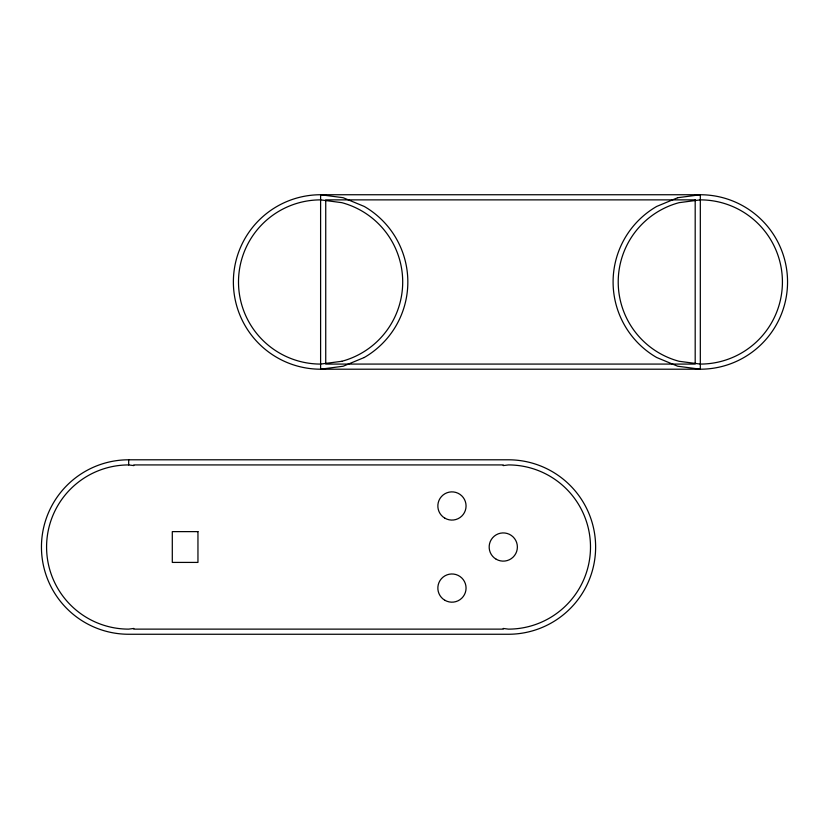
<?xml version="1.0" encoding="UTF-8"?>
<svg xmlns="http://www.w3.org/2000/svg" width="829" height="829" viewBox="0 0 829 829"><rect width="100%" height="100%" fill="white"/><g stroke="black" fill="none" stroke-linecap="round" stroke-linejoin="round"><path stroke-width="1.24" d="M128.682 459.794L508.395 459.794A87.232 87.232 0 0 1 595.626 547.026A87.232 87.232 0 0 1 508.395 634.258L128.682 634.258A87.232 87.232 0 0 1 41.45 547.026A87.232 87.232 0 0 1 128.682 459.794L128.682 464.924A82.102 82.102 0 0 0 46.579 547.026A82.102 82.102 0 0 0 128.682 629.128L133.811 628.455L133.811 629.128L503.265 629.128L503.265 628.455L508.395 629.128A82.102 82.102 0 0 0 590.497 547.026A82.102 82.102 0 0 0 508.395 464.924L503.265 465.597L503.265 464.924L133.811 464.924L133.811 465.597L128.682 464.924M677.739 197.716L656.703 206.431A87.232 87.232 0 0 0 656.703 357.517L677.739 366.231L700.318 369.206A87.232 87.232 0 0 0 787.55 281.974A87.232 87.232 0 0 0 700.318 194.742L320.605 194.742A87.232 87.232 0 0 0 233.374 281.974A87.232 87.232 0 0 0 320.605 369.206L700.318 369.206L700.318 194.742L677.739 197.716M364.221 357.517L343.175 366.231L320.605 369.206L320.605 194.742L343.175 197.716L364.221 206.431A87.232 87.232 0 0 1 364.221 357.517M700.318 199.872L679.065 202.67A82.102 82.102 0 0 0 679.065 361.278L700.318 364.076A82.102 82.102 0 0 0 782.421 281.974A82.102 82.102 0 0 0 700.318 199.872M341.849 361.278L320.605 364.076A82.102 82.102 0 0 1 238.503 281.974A82.102 82.102 0 0 1 320.605 199.872L341.849 202.67A82.102 82.102 0 0 1 341.849 361.278M695.189 199.872L325.735 199.872L325.735 364.076L695.189 364.076L695.189 199.872M197.955 531.627L172.297 531.627L172.297 562.414L197.955 562.414L197.955 531.627M444.904 600.3A14.114 14.114 0 0 0 466.064 588.072A14.114 14.114 0 0 0 444.904 575.854A14.114 14.114 0 0 0 444.904 600.3M444.904 518.198A14.114 14.114 0 0 0 466.064 505.97A14.114 14.114 0 0 0 444.904 493.752A14.114 14.114 0 0 0 444.904 518.198M496.208 559.243A14.114 14.114 0 0 0 517.379 547.026A14.114 14.114 0 0 0 496.208 534.809A14.114 14.114 0 0 0 496.208 559.243"/></g></svg>
